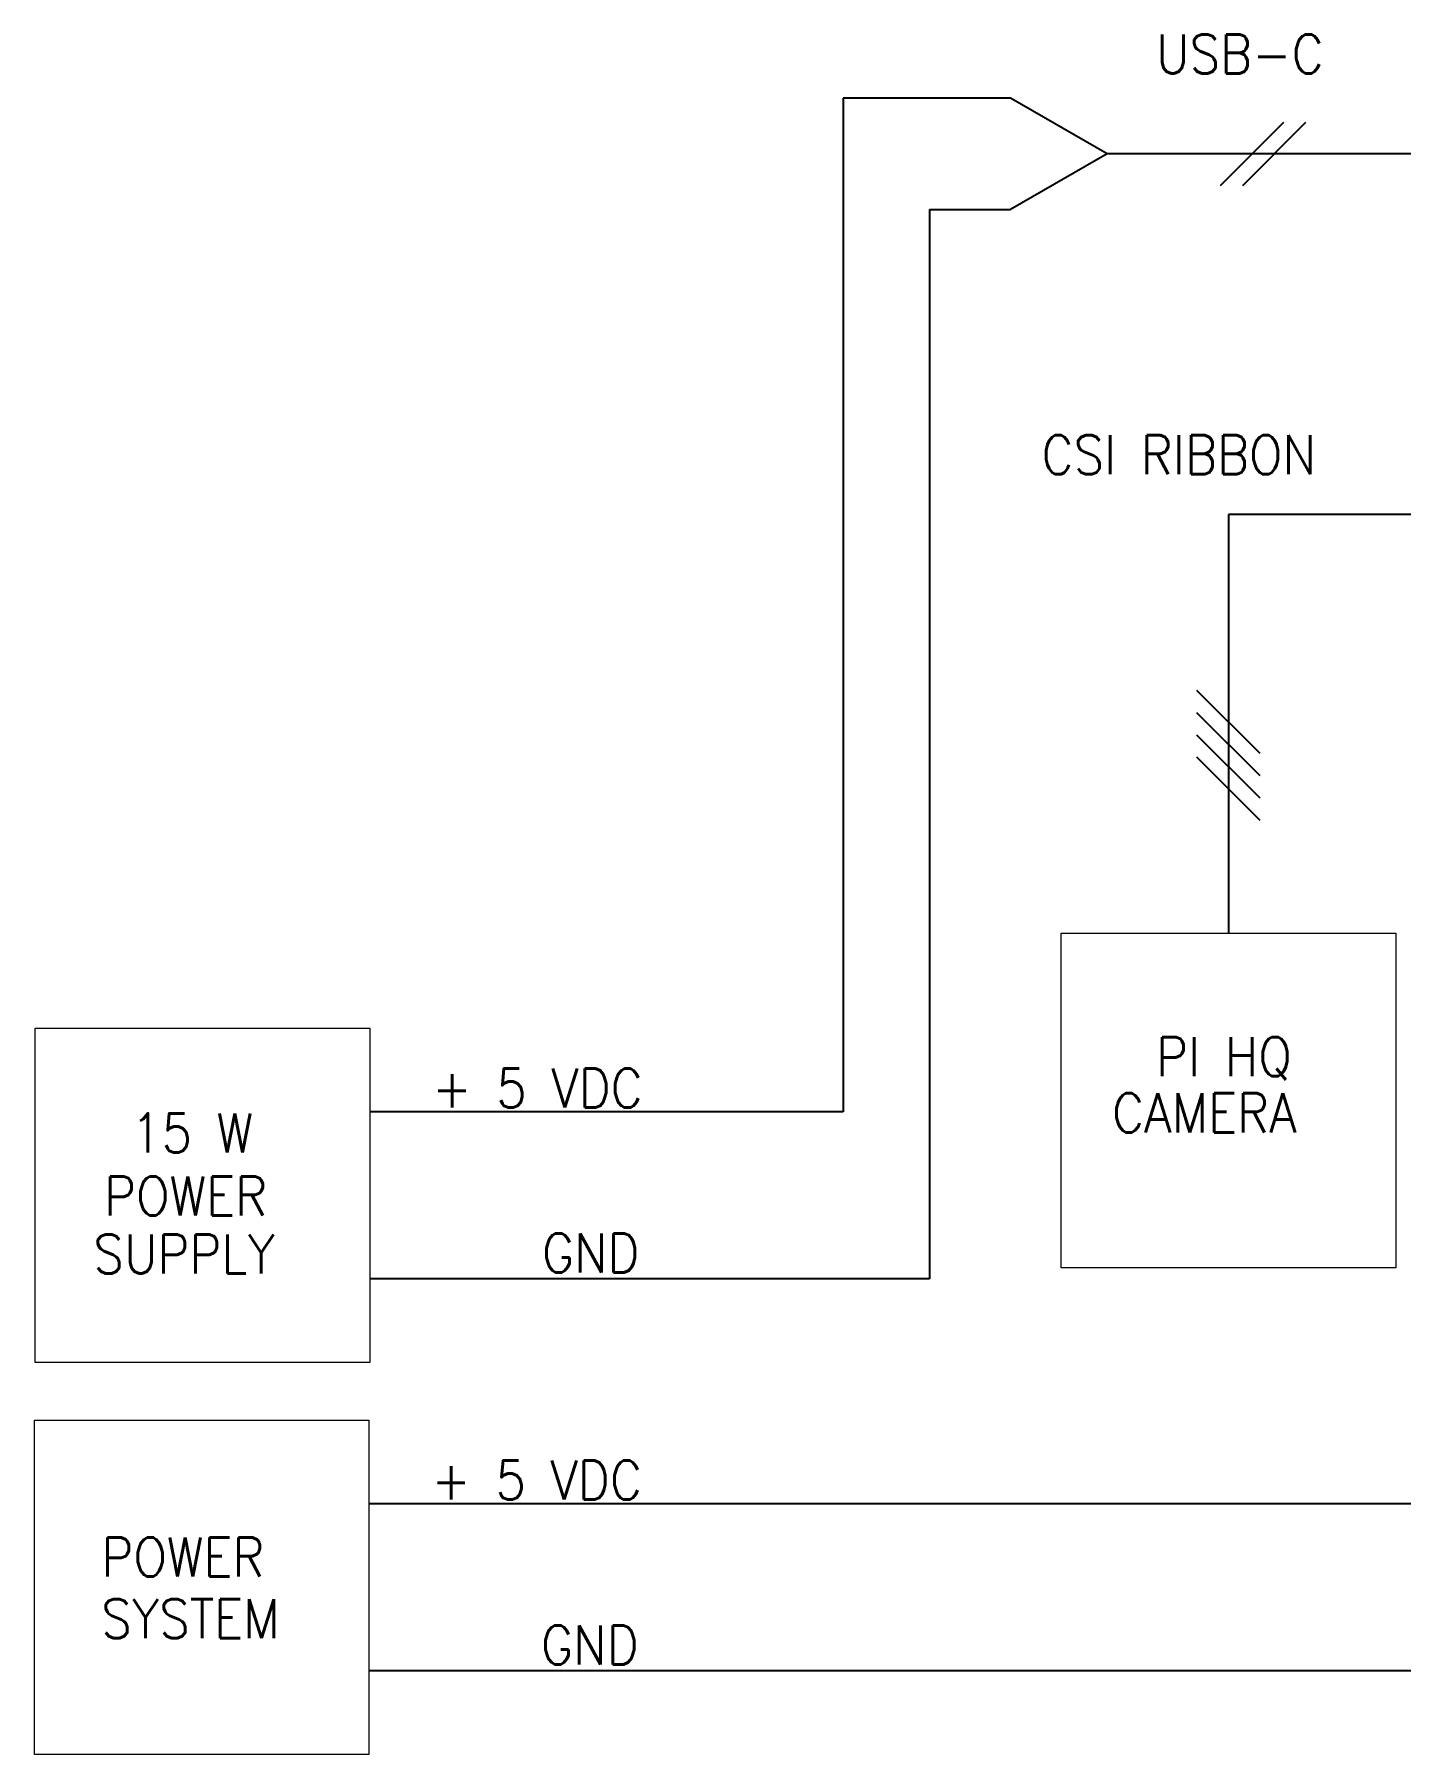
# Model space of a CAD drawing. Header units: millimetres. Extents: x 11 to 294, y 32 to 198.
# Drawn here: x 11.5 to 134, y 32.5 to 186.8 of the extents above; entities that cross this region are included whole.
import ezdxf

# ---------------------------------------------------------------- set-up
doc = ezdxf.new("R2010")
doc.units = ezdxf.units.MM
doc.layers.get('0').update_dxf_attribs({"lineweight": 0})
doc.layers.add('TEXT', color=80, linetype='Continuous')
doc.layers.add('WIRE', color=1, linetype='Continuous')
doc.styles.get("Standard").update_dxf_attribs({"font": 'standard'})

# ---------------------------------------------------------------- blocks, each defined once
blk = doc.blocks.new('BUS_WIRE')
at = {"layer": 'WIRE'}
blk.add_line((-2.83, -2.83), (2.83, 2.83), dxfattribs=at)

msp = doc.modelspace()

# ---------------------------------------------------------------- linework, layer by layer
for points in [[(103.53, 106.13), (133.53, 106.13), (133.53, 76.13), (103.53, 76.13)], [(11.53, 97.62), (41.53, 97.62), (41.53, 67.62), (11.53, 67.62)], [(11.45, 62.46), (41.45, 62.46), (41.45, 32.46), (11.45, 32.46)]]:
    msp.add_lwpolyline(points, close=True)
at = {"layer": 'WIRE'}
for p, q in [((98.99, 181.04), (83.99, 181.04)), ((83.99, 181.04), (83.99, 90.12)), ((107.65, 176.04), (98.99, 181.04)), ((107.65, 176.04), (98.99, 171.04)), ((135.65, 176.04), (107.65, 176.04)), ((91.73, 171.04), (91.73, 75.12)), ((91.73, 171.04), (98.99, 171.04)), ((118.53, 143.69), (118.53, 106.13)), ((148.4, 143.69), (118.53, 143.69)), ((83.99, 90.12), (41.53, 90.12)), ((91.73, 75.12), (41.53, 75.12)), ((272.56, 54.96), (41.45, 54.96)), ((287.56, 39.96), (41.45, 39.96))]:
    msp.add_line(p, q, dxfattribs=at)

# ---------------------------------------------------------------- block references
for p in [(120.65, 176.04), (122.64, 176.04)]:
    msp.add_blockref('BUS_WIRE', p, dxfattribs=at)
at = {"layer": 'WIRE', "rotation": 90}
for p in [(118.53, 125.07), (118.53, 123.07), (118.53, 121.08), (118.53, 119.08)]:
    msp.add_blockref('BUS_WIRE', p, dxfattribs=at)

# ---------------------------------------------------------------- texts
at = {"layer": 'TEXT'}
for s, p in [('USB-C', (112.02, 183.25)), ('CSI RIBBON', (101.76, 147.3)), ('PI HQ', (112.03, 93.32)), ('+ 5 VDC', (47.12, 90.49)), ('CAMERA', (108.09, 88.27)), ('15 W', (20.12, 86.46)), ('POWER', (17.69, 80.82)), ('SUPPLY', (16.74, 75.62)), ('GND', (56.96, 75.71)), ('+ 5 VDC', (47.05, 55.33)), ('POWER', (17.45, 48.43)), ('SYSTEM', (17.45, 42.91)), ('GND', (56.88, 40.55))]:
    msp.add_text(s, height=3.504, dxfattribs=at).set_placement(p)

doc.saveas('drawing.dxf')
